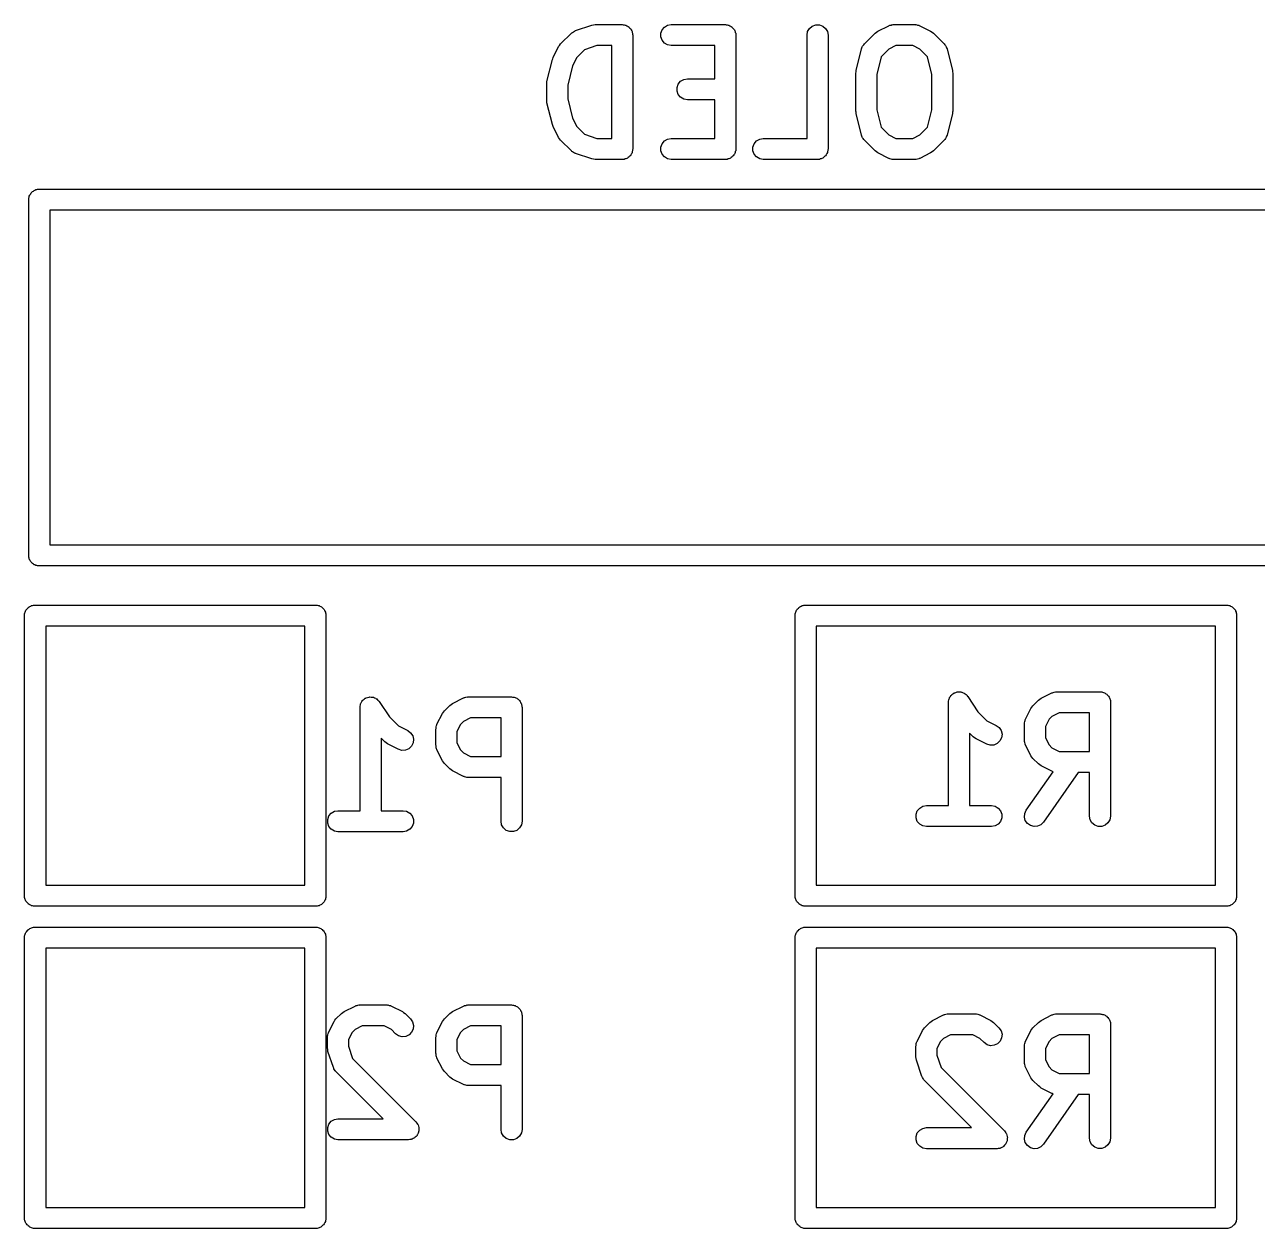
# Model space of a CAD drawing. Extents: x 61 to 195, y -137 to -62.
# Drawn here: x 179.93 to 188.72, y -111.38 to -102.78 of the extents above; entities that cross this region are included whole.
import ezdxf

# ---------------------------------------------------------------- set-up
doc = ezdxf.new("R2010")
doc.units = 0
doc.header["$MEASUREMENT"] = 0
doc.layers.add('BLACK', color=7, linetype='CONTINUOUS')

msp = doc.modelspace()

# ---------------------------------------------------------------- linework, layer by layer
at = {"layer": 'BLACK', "linetype": 'CONTINUOUS'}
for p, q in [((183.75, -102.918), (183.828, -102.841)), ((183.828, -102.841), (183.831, -102.838)), ((183.831, -102.838), (183.834, -102.835)), ((183.834, -102.835), (183.842, -102.831)), ((183.842, -102.831), (183.849, -102.826)), ((183.849, -102.826), (183.853, -102.825)), ((183.853, -102.825), (183.857, -102.822)), ((183.857, -102.822), (183.973, -102.784)), ((183.973, -102.784), (183.985, -102.782)), ((183.985, -102.782), (183.997, -102.78)), ((183.997, -102.78), (184.19, -102.78)), ((184.19, -102.78), (184.197, -102.781)), ((184.197, -102.781), (184.203, -102.781)), ((184.203, -102.781), (184.21, -102.783)), ((184.21, -102.783), (184.216, -102.784)), ((184.216, -102.784), (184.222, -102.788)), ((184.222, -102.788), (184.228, -102.79)), ((184.228, -102.79), (184.233, -102.794)), ((184.233, -102.794), (184.239, -102.797)), ((184.239, -102.797), (184.243, -102.802)), ((184.243, -102.802), (184.248, -102.807)), ((184.248, -102.807), (184.251, -102.812)), ((184.251, -102.812), (184.255, -102.817)), ((184.255, -102.817), (184.258, -102.824)), ((184.258, -102.824), (184.261, -102.829)), ((184.261, -102.829), (184.262, -102.836)), ((184.262, -102.836), (184.264, -102.842)), ((184.264, -102.842), (184.264, -102.848)), ((184.264, -102.848), (184.265, -102.855)), ((184.465, -102.842), (184.474, -102.817)), ((184.465, -102.868), (184.465, -102.842)), ((184.474, -102.817), (184.491, -102.797)), ((184.491, -102.797), (184.513, -102.784)), ((184.513, -102.784), (184.539, -102.78)), ((184.539, -102.78), (184.926, -102.78)), ((184.926, -102.78), (184.932, -102.781)), ((184.932, -102.781), (184.939, -102.781)), ((184.939, -102.781), (184.945, -102.783)), ((184.945, -102.783), (184.951, -102.784)), ((184.951, -102.784), (184.957, -102.788)), ((184.957, -102.788), (184.963, -102.79)), ((184.963, -102.79), (184.968, -102.794)), ((184.968, -102.794), (184.974, -102.797)), ((184.974, -102.797), (184.978, -102.802)), ((184.978, -102.802), (184.983, -102.807)), ((184.983, -102.807), (184.987, -102.812)), ((184.987, -102.812), (184.991, -102.817)), ((184.991, -102.817), (184.993, -102.824)), ((184.993, -102.824), (184.996, -102.829)), ((184.996, -102.829), (184.997, -102.836)), ((184.997, -102.836), (185, -102.842)), ((185, -102.842), (185, -102.848)), ((185, -102.848), (185.001, -102.855)), ((185.509, -102.855), (185.513, -102.829)), ((185.513, -102.829), (185.526, -102.807)), ((185.526, -102.807), (185.546, -102.79)), ((185.546, -102.79), (185.571, -102.781)), ((185.571, -102.781), (185.597, -102.781)), ((185.597, -102.781), (185.621, -102.79)), ((185.621, -102.79), (185.641, -102.807)), ((185.641, -102.807), (185.654, -102.829)), ((185.654, -102.829), (185.659, -102.855)), ((185.918, -102.918), (185.995, -102.841)), ((185.995, -102.841), (186.005, -102.834)), ((186.005, -102.834), (186.015, -102.827)), ((186.015, -102.827), (186.092, -102.788)), ((186.092, -102.788), (186.096, -102.787)), ((186.096, -102.787), (186.1, -102.784)), ((186.1, -102.784), (186.109, -102.783)), ((186.109, -102.783), (186.117, -102.78)), ((186.117, -102.78), (186.121, -102.781)), ((186.121, -102.781), (186.126, -102.78)), ((186.126, -102.78), (186.28, -102.78)), ((186.28, -102.78), (186.285, -102.781)), ((186.285, -102.781), (186.289, -102.78)), ((186.289, -102.78), (186.297, -102.783)), ((186.297, -102.783), (186.306, -102.784)), ((186.306, -102.784), (186.31, -102.787)), ((186.31, -102.787), (186.314, -102.788)), ((186.314, -102.788), (186.391, -102.827)), ((186.391, -102.827), (186.401, -102.834)), ((186.401, -102.834), (186.411, -102.841)), ((186.411, -102.841), (186.488, -102.918)), ((183.736, -102.937), (183.743, -102.928)), ((183.743, -102.928), (183.75, -102.918)), ((184.009, -102.93), (183.921, -102.959)), ((184.115, -102.93), (184.009, -102.93)), ((184.115, -103.593), (184.115, -102.93)), ((184.265, -102.855), (184.265, -103.668)), ((184.474, -102.892), (184.465, -102.868)), ((184.491, -102.912), (184.474, -102.892)), ((184.513, -102.925), (184.491, -102.912)), ((184.539, -102.93), (184.513, -102.925)), ((184.851, -102.93), (184.539, -102.93)), ((184.851, -103.167), (184.851, -102.93)), ((185.001, -102.855), (185.001, -103.668)), ((185.509, -103.593), (185.509, -102.855)), ((185.659, -102.855), (185.659, -103.668)), ((185.903, -102.939), (185.906, -102.934)), ((185.906, -102.934), (185.909, -102.929)), ((185.909, -102.929), (185.914, -102.924)), ((185.914, -102.924), (185.918, -102.918)), ((186.143, -102.93), (186.093, -102.955)), ((186.263, -102.93), (186.143, -102.93)), ((186.313, -102.955), (186.263, -102.93)), ((186.488, -102.918), (186.492, -102.924)), ((186.492, -102.924), (186.497, -102.929)), ((186.497, -102.929), (186.5, -102.934)), ((186.5, -102.934), (186.503, -102.939)), ((183.692, -103.03), (183.695, -103.023)), ((183.695, -103.023), (183.698, -103.015)), ((183.698, -103.015), (183.736, -102.937)), ((183.865, -103.015), (183.835, -103.075)), ((183.921, -102.959), (183.865, -103.015)), ((185.859, -103.108), (185.898, -102.953)), ((185.898, -102.953), (185.901, -102.946)), ((185.901, -102.946), (185.903, -102.939)), ((186.039, -103.009), (186.007, -103.135)), ((186.093, -102.955), (186.039, -103.009)), ((186.368, -103.009), (186.313, -102.955)), ((186.399, -103.135), (186.368, -103.009)), ((186.503, -102.939), (186.505, -102.946)), ((186.505, -102.946), (186.508, -102.953)), ((186.508, -102.953), (186.547, -103.108)), ((183.653, -103.185), (183.692, -103.03)), ((183.835, -103.075), (183.801, -103.212)), ((185.859, -103.117), (185.859, -103.108)), ((186.547, -103.108), (186.547, -103.117)), ((183.651, -103.203), (183.653, -103.194)), ((183.653, -103.194), (183.653, -103.185)), ((184.59, -103.204), (184.607, -103.184)), ((184.607, -103.184), (184.629, -103.171)), ((184.629, -103.171), (184.655, -103.167)), ((184.655, -103.167), (184.851, -103.167)), ((185.857, -103.126), (185.859, -103.117)), ((185.857, -103.397), (185.857, -103.126)), ((186.007, -103.135), (186.007, -103.388)), ((186.399, -103.388), (186.399, -103.135)), ((186.547, -103.117), (186.549, -103.126)), ((186.549, -103.126), (186.549, -103.397)), ((183.651, -103.319), (183.651, -103.203)), ((183.801, -103.212), (183.801, -103.31)), ((184.581, -103.229), (184.59, -103.204)), ((184.581, -103.255), (184.581, -103.229)), ((184.59, -103.279), (184.581, -103.255)), ((184.607, -103.299), (184.59, -103.279)), ((183.653, -103.328), (183.651, -103.319)), ((183.653, -103.338), (183.653, -103.328)), ((183.692, -103.492), (183.653, -103.338)), ((183.801, -103.31), (183.835, -103.448)), ((184.629, -103.312), (184.607, -103.299)), ((184.655, -103.317), (184.629, -103.312)), ((184.851, -103.317), (184.655, -103.317)), ((184.851, -103.593), (184.851, -103.317)), ((183.835, -103.448), (183.865, -103.507)), ((185.859, -103.406), (185.857, -103.397)), ((185.859, -103.415), (185.859, -103.406)), ((185.898, -103.57), (185.859, -103.415)), ((186.007, -103.388), (186.039, -103.513)), ((186.368, -103.513), (186.399, -103.388)), ((186.547, -103.415), (186.508, -103.57)), ((186.549, -103.397), (186.547, -103.406)), ((186.547, -103.406), (186.547, -103.415)), ((183.695, -103.5), (183.692, -103.492)), ((183.698, -103.508), (183.695, -103.5)), ((183.736, -103.585), (183.698, -103.508)), ((183.865, -103.507), (183.921, -103.563)), ((186.039, -103.513), (186.093, -103.567)), ((186.313, -103.567), (186.368, -103.513)), ((183.743, -103.595), (183.736, -103.585)), ((183.75, -103.605), (183.743, -103.595)), ((183.828, -103.682), (183.75, -103.605)), ((183.921, -103.563), (184.009, -103.593)), ((184.009, -103.593), (184.115, -103.593)), ((184.465, -103.655), (184.474, -103.63)), ((184.474, -103.63), (184.491, -103.61)), ((184.491, -103.61), (184.513, -103.597)), ((184.513, -103.597), (184.539, -103.593)), ((184.539, -103.593), (184.851, -103.593)), ((185.123, -103.655), (185.132, -103.63)), ((185.132, -103.63), (185.149, -103.61)), ((185.149, -103.61), (185.171, -103.597)), ((185.171, -103.597), (185.197, -103.593)), ((185.197, -103.593), (185.509, -103.593)), ((185.901, -103.576), (185.898, -103.57)), ((185.903, -103.583), (185.901, -103.576)), ((185.906, -103.588), (185.903, -103.583)), ((185.909, -103.594), (185.906, -103.588)), ((185.914, -103.599), (185.909, -103.594)), ((185.918, -103.605), (185.914, -103.599)), ((185.995, -103.682), (185.918, -103.605)), ((186.093, -103.567), (186.143, -103.593)), ((186.143, -103.593), (186.263, -103.593)), ((186.263, -103.593), (186.313, -103.567)), ((186.488, -103.605), (186.411, -103.682)), ((186.492, -103.599), (186.488, -103.605)), ((186.497, -103.594), (186.492, -103.599)), ((186.5, -103.588), (186.497, -103.594)), ((186.503, -103.583), (186.5, -103.588)), ((186.505, -103.576), (186.503, -103.583)), ((186.508, -103.57), (186.505, -103.576)), ((183.831, -103.685), (183.828, -103.682)), ((183.834, -103.688), (183.831, -103.685)), ((183.842, -103.692), (183.834, -103.688)), ((183.849, -103.697), (183.842, -103.692)), ((183.853, -103.698), (183.849, -103.697)), ((183.857, -103.7), (183.853, -103.698)), ((183.973, -103.739), (183.857, -103.7)), ((184.233, -103.728), (184.228, -103.733)), ((184.239, -103.725), (184.233, -103.728)), ((184.243, -103.72), (184.239, -103.725)), ((184.248, -103.716), (184.243, -103.72)), ((184.251, -103.71), (184.248, -103.716)), ((184.255, -103.705), (184.251, -103.71)), ((184.258, -103.699), (184.255, -103.705)), ((184.261, -103.693), (184.258, -103.699)), ((184.262, -103.687), (184.261, -103.693)), ((184.264, -103.681), (184.262, -103.687)), ((184.265, -103.668), (184.264, -103.674)), ((184.264, -103.674), (184.264, -103.681)), ((184.465, -103.681), (184.465, -103.655)), ((184.474, -103.705), (184.465, -103.681)), ((184.491, -103.725), (184.474, -103.705)), ((184.513, -103.738), (184.491, -103.725)), ((184.968, -103.728), (184.963, -103.733)), ((184.974, -103.725), (184.968, -103.728)), ((184.978, -103.72), (184.974, -103.725)), ((184.983, -103.716), (184.978, -103.72)), ((184.987, -103.71), (184.983, -103.716)), ((184.991, -103.705), (184.987, -103.71)), ((184.993, -103.699), (184.991, -103.705)), ((184.996, -103.693), (184.993, -103.699)), ((184.997, -103.687), (184.996, -103.693)), ((185, -103.681), (184.997, -103.687)), ((185.001, -103.668), (185, -103.674)), ((185, -103.674), (185, -103.681)), ((185.123, -103.681), (185.123, -103.655)), ((185.132, -103.705), (185.123, -103.681)), ((185.149, -103.725), (185.132, -103.705)), ((185.171, -103.738), (185.149, -103.725)), ((185.626, -103.728), (185.621, -103.733)), ((185.632, -103.725), (185.626, -103.728)), ((185.636, -103.72), (185.632, -103.725)), ((185.641, -103.716), (185.636, -103.72)), ((185.645, -103.71), (185.641, -103.716)), ((185.649, -103.705), (185.645, -103.71)), ((185.651, -103.699), (185.649, -103.705)), ((185.654, -103.693), (185.651, -103.699)), ((185.655, -103.687), (185.654, -103.693)), ((185.658, -103.681), (185.655, -103.687)), ((185.659, -103.668), (185.658, -103.674)), ((185.658, -103.674), (185.658, -103.681)), ((186.005, -103.689), (185.995, -103.682)), ((186.015, -103.696), (186.005, -103.689)), ((186.092, -103.735), (186.015, -103.696)), ((186.391, -103.696), (186.314, -103.735)), ((186.401, -103.689), (186.391, -103.696)), ((186.411, -103.682), (186.401, -103.689)), ((183.985, -103.741), (183.973, -103.739)), ((183.997, -103.743), (183.985, -103.741)), ((184.19, -103.743), (183.997, -103.743)), ((184.197, -103.742), (184.19, -103.743)), ((184.203, -103.742), (184.197, -103.742)), ((184.21, -103.739), (184.203, -103.742)), ((184.216, -103.738), (184.21, -103.739)), ((184.222, -103.735), (184.216, -103.738)), ((184.228, -103.733), (184.222, -103.735)), ((184.539, -103.743), (184.513, -103.738)), ((184.926, -103.743), (184.539, -103.743)), ((184.932, -103.742), (184.926, -103.743)), ((184.939, -103.742), (184.932, -103.742)), ((184.945, -103.739), (184.939, -103.742)), ((184.951, -103.738), (184.945, -103.739)), ((184.957, -103.735), (184.951, -103.738)), ((184.963, -103.733), (184.957, -103.735)), ((185.197, -103.743), (185.171, -103.738)), ((185.584, -103.743), (185.197, -103.743)), ((185.59, -103.742), (185.584, -103.743)), ((185.597, -103.742), (185.59, -103.742)), ((185.603, -103.739), (185.597, -103.742)), ((185.609, -103.738), (185.603, -103.739)), ((185.615, -103.735), (185.609, -103.738)), ((185.621, -103.733), (185.615, -103.735)), ((186.096, -103.736), (186.092, -103.735)), ((186.1, -103.738), (186.096, -103.736)), ((186.109, -103.74), (186.1, -103.738)), ((186.117, -103.742), (186.109, -103.74)), ((186.121, -103.742), (186.117, -103.742)), ((186.126, -103.743), (186.121, -103.742)), ((186.28, -103.743), (186.126, -103.743)), ((186.285, -103.742), (186.28, -103.743)), ((186.289, -103.742), (186.285, -103.742)), ((186.297, -103.74), (186.289, -103.742)), ((186.306, -103.738), (186.297, -103.74)), ((186.31, -103.736), (186.306, -103.738)), ((186.314, -103.735), (186.31, -103.736)), ((179.962, -103.998), (179.964, -103.992)), ((179.964, -103.992), (179.968, -103.987)), ((179.968, -103.987), (179.972, -103.981)), ((179.972, -103.981), (179.977, -103.977)), ((179.977, -103.977), (179.981, -103.972)), ((179.981, -103.972), (179.987, -103.968)), ((179.987, -103.968), (179.992, -103.964)), ((179.992, -103.964), (179.998, -103.962)), ((179.998, -103.962), (180.004, -103.958)), ((180.004, -103.958), (180.011, -103.957)), ((180.011, -103.957), (180.017, -103.955)), ((180.017, -103.955), (180.023, -103.955)), ((180.023, -103.955), (180.023, -103.955)), ((180.023, -103.955), (190.197, -103.955)), ((179.955, -104.017), (179.957, -104.011)), ((179.955, -104.023), (179.955, -104.017)), ((179.955, -106.577), (179.955, -104.023)), ((179.957, -104.011), (179.958, -104.004)), ((179.958, -104.004), (179.962, -103.998)), ((180.105, -104.105), (180.105, -106.495)), ((190.115, -104.105), (180.105, -104.105)), ((180.105, -106.495), (190.115, -106.495)), ((179.955, -106.583), (179.955, -106.577)), ((179.955, -106.577), (179.955, -106.577)), ((179.957, -106.589), (179.955, -106.583)), ((179.958, -106.596), (179.957, -106.589)), ((179.962, -106.602), (179.958, -106.596)), ((179.964, -106.608), (179.962, -106.602)), ((179.968, -106.613), (179.964, -106.608)), ((179.972, -106.619), (179.968, -106.613)), ((179.977, -106.623), (179.972, -106.619)), ((179.981, -106.628), (179.977, -106.623)), ((179.987, -106.632), (179.981, -106.628)), ((179.992, -106.636), (179.987, -106.632)), ((179.998, -106.638), (179.992, -106.636)), ((180.004, -106.642), (179.998, -106.638)), ((180.011, -106.643), (180.004, -106.642)), ((180.017, -106.645), (180.011, -106.643)), ((180.023, -106.645), (180.017, -106.645)), ((190.197, -106.645), (180.023, -106.645)), ((180.023, -106.645), (180.023, -106.645)), ((179.925, -106.987), (179.927, -106.981)), ((179.927, -106.981), (179.928, -106.974)), ((179.928, -106.974), (179.932, -106.968)), ((179.932, -106.968), (179.934, -106.962)), ((179.934, -106.962), (179.938, -106.957)), ((179.938, -106.957), (179.942, -106.951)), ((179.942, -106.951), (179.947, -106.947)), ((179.947, -106.947), (179.951, -106.942)), ((179.951, -106.942), (179.957, -106.938)), ((179.957, -106.938), (179.962, -106.934)), ((179.962, -106.934), (179.968, -106.932)), ((179.968, -106.932), (179.974, -106.928)), ((179.974, -106.928), (179.981, -106.927)), ((179.981, -106.927), (179.987, -106.925)), ((179.987, -106.925), (179.993, -106.925)), ((179.993, -106.925), (179.993, -106.925)), ((179.993, -106.925), (182.007, -106.925)), ((182.007, -106.925), (182.013, -106.925)), ((182.007, -106.925), (182.007, -106.925)), ((182.013, -106.925), (182.019, -106.927)), ((182.019, -106.927), (182.026, -106.928)), ((182.026, -106.928), (182.032, -106.932)), ((182.032, -106.932), (182.038, -106.934)), ((182.038, -106.934), (182.043, -106.938)), ((182.043, -106.938), (182.049, -106.942)), ((182.049, -106.942), (182.053, -106.947)), ((182.053, -106.947), (182.058, -106.951)), ((182.058, -106.951), (182.062, -106.957)), ((182.062, -106.957), (182.066, -106.962)), ((182.066, -106.962), (182.068, -106.968)), ((182.068, -106.968), (182.072, -106.974)), ((182.072, -106.974), (182.073, -106.981)), ((182.073, -106.981), (182.075, -106.987)), ((185.425, -106.987), (185.427, -106.981)), ((185.427, -106.981), (185.428, -106.974)), ((185.428, -106.974), (185.432, -106.968)), ((185.432, -106.968), (185.434, -106.962)), ((185.434, -106.962), (185.438, -106.957)), ((185.438, -106.957), (185.442, -106.951)), ((185.442, -106.951), (185.447, -106.947)), ((185.447, -106.947), (185.451, -106.942)), ((185.451, -106.942), (185.457, -106.938)), ((185.457, -106.938), (185.462, -106.934)), ((185.462, -106.934), (185.468, -106.932)), ((185.468, -106.932), (185.474, -106.928)), ((185.474, -106.928), (185.481, -106.927)), ((185.481, -106.927), (185.487, -106.925)), ((185.487, -106.925), (185.493, -106.925)), ((185.493, -106.925), (185.493, -106.925)), ((185.493, -106.925), (188.507, -106.925)), ((188.507, -106.925), (188.513, -106.925)), ((188.507, -106.925), (188.507, -106.925)), ((188.513, -106.925), (188.519, -106.927)), ((188.519, -106.927), (188.526, -106.928)), ((188.526, -106.928), (188.532, -106.932)), ((188.532, -106.932), (188.538, -106.934)), ((188.538, -106.934), (188.543, -106.938)), ((188.543, -106.938), (188.549, -106.942)), ((188.549, -106.942), (188.553, -106.947)), ((188.553, -106.947), (188.558, -106.951)), ((188.558, -106.951), (188.562, -106.957)), ((188.562, -106.957), (188.566, -106.962)), ((188.566, -106.962), (188.568, -106.968)), ((188.568, -106.968), (188.572, -106.974)), ((188.572, -106.974), (188.573, -106.981)), ((188.573, -106.981), (188.575, -106.987)), ((179.925, -106.993), (179.925, -106.987)), ((179.925, -109.007), (179.925, -106.993)), ((182.075, -106.987), (182.075, -106.993)), ((182.075, -106.993), (182.075, -106.993)), ((182.075, -106.993), (182.075, -109.007)), ((185.425, -106.993), (185.425, -106.987)), ((185.425, -109.007), (185.425, -106.993)), ((188.575, -106.987), (188.575, -106.993)), ((188.575, -106.993), (188.575, -106.993)), ((188.575, -106.993), (188.575, -109.007)), ((180.075, -107.075), (180.075, -108.925)), ((181.925, -107.075), (180.075, -107.075)), ((181.925, -108.925), (181.925, -107.075)), ((185.575, -107.075), (185.575, -108.925)), ((188.425, -107.075), (185.575, -107.075)), ((188.425, -108.925), (188.425, -107.075)), ((182.342, -107.601), (182.349, -107.596)), ((182.349, -107.596), (182.356, -107.59)), ((182.356, -107.59), (182.36, -107.589)), ((182.36, -107.589), (182.363, -107.586)), ((182.363, -107.586), (182.372, -107.584)), ((182.372, -107.584), (182.381, -107.581)), ((182.381, -107.581), (182.385, -107.581)), ((182.385, -107.581), (182.389, -107.58)), ((182.389, -107.58), (182.398, -107.581)), ((182.398, -107.581), (182.407, -107.581)), ((182.407, -107.581), (182.411, -107.582)), ((182.411, -107.582), (182.415, -107.583)), ((182.415, -107.583), (182.423, -107.587)), ((182.423, -107.587), (182.431, -107.59)), ((182.431, -107.59), (182.434, -107.593)), ((182.434, -107.593), (182.438, -107.594)), ((182.438, -107.594), (182.444, -107.601)), ((182.979, -107.627), (183.057, -107.588)), ((183.057, -107.588), (183.061, -107.587)), ((183.061, -107.587), (183.065, -107.584)), ((183.065, -107.584), (183.073, -107.583)), ((183.073, -107.583), (183.082, -107.58)), ((183.082, -107.58), (183.086, -107.581)), ((183.086, -107.581), (183.09, -107.58)), ((183.09, -107.58), (183.4, -107.58)), ((183.4, -107.58), (183.406, -107.581)), ((183.406, -107.581), (183.413, -107.581)), ((183.413, -107.581), (183.419, -107.583)), ((183.419, -107.583), (183.426, -107.584)), ((183.426, -107.584), (183.431, -107.588)), ((183.431, -107.588), (183.437, -107.59)), ((183.437, -107.59), (183.442, -107.594)), ((183.442, -107.594), (183.448, -107.597)), ((183.448, -107.597), (183.452, -107.602)), ((186.522, -107.602), (186.523, -107.593)), ((186.523, -107.593), (186.525, -107.589)), ((186.525, -107.589), (186.526, -107.585)), ((186.526, -107.585), (186.532, -107.578)), ((186.532, -107.578), (186.536, -107.57)), ((186.536, -107.57), (186.539, -107.568)), ((186.539, -107.568), (186.542, -107.564)), ((186.542, -107.564), (186.549, -107.559)), ((186.549, -107.559), (186.556, -107.553)), ((186.556, -107.553), (186.56, -107.552)), ((186.56, -107.552), (186.563, -107.55)), ((186.563, -107.55), (186.572, -107.548)), ((186.572, -107.548), (186.581, -107.545)), ((186.581, -107.545), (186.585, -107.545)), ((186.585, -107.545), (186.589, -107.544)), ((186.589, -107.544), (186.598, -107.545)), ((186.598, -107.545), (186.607, -107.545)), ((186.607, -107.545), (186.611, -107.546)), ((186.611, -107.546), (186.615, -107.546)), ((186.615, -107.546), (186.623, -107.55)), ((186.623, -107.55), (186.631, -107.553)), ((186.631, -107.553), (186.634, -107.556)), ((186.634, -107.556), (186.638, -107.558)), ((186.638, -107.558), (186.644, -107.564)), ((186.644, -107.564), (186.651, -107.57)), ((186.651, -107.57), (186.653, -107.574)), ((186.653, -107.574), (186.656, -107.577)), ((186.656, -107.577), (186.729, -107.687)), ((187.16, -107.604), (187.17, -107.597)), ((187.17, -107.597), (187.179, -107.59)), ((187.179, -107.59), (187.257, -107.551)), ((187.257, -107.551), (187.261, -107.55)), ((187.261, -107.55), (187.265, -107.548)), ((187.265, -107.548), (187.273, -107.546)), ((187.273, -107.546), (187.282, -107.544)), ((187.282, -107.544), (187.286, -107.544)), ((187.286, -107.544), (187.29, -107.543)), ((187.29, -107.543), (187.6, -107.543)), ((187.6, -107.543), (187.606, -107.545)), ((187.606, -107.545), (187.613, -107.545)), ((187.613, -107.545), (187.619, -107.547)), ((187.619, -107.547), (187.626, -107.548)), ((187.626, -107.548), (187.631, -107.551)), ((187.631, -107.551), (187.637, -107.553)), ((187.637, -107.553), (187.642, -107.558)), ((187.642, -107.558), (187.648, -107.561)), ((187.648, -107.561), (187.652, -107.566)), ((187.652, -107.566), (187.657, -107.57)), ((187.657, -107.57), (187.661, -107.576)), ((187.661, -107.576), (187.665, -107.581)), ((187.665, -107.581), (187.667, -107.587)), ((187.667, -107.587), (187.67, -107.593)), ((187.67, -107.593), (187.672, -107.599)), ((187.672, -107.599), (187.674, -107.605)), ((182.319, -107.647), (182.322, -107.638)), ((182.319, -107.651), (182.319, -107.647)), ((182.319, -107.655), (182.319, -107.651)), ((182.319, -108.393), (182.319, -107.655)), ((182.322, -107.638), (182.323, -107.629)), ((182.323, -107.629), (182.325, -107.626)), ((182.325, -107.626), (182.326, -107.622)), ((182.326, -107.622), (182.332, -107.614)), ((182.332, -107.614), (182.336, -107.607)), ((182.336, -107.607), (182.339, -107.604)), ((182.339, -107.604), (182.342, -107.601)), ((182.444, -107.601), (182.451, -107.607)), ((182.451, -107.607), (182.453, -107.61)), ((182.453, -107.61), (182.456, -107.613)), ((182.456, -107.613), (182.529, -107.723)), ((182.914, -107.689), (182.921, -107.679)), ((182.921, -107.679), (182.96, -107.641)), ((182.96, -107.641), (182.97, -107.634)), ((182.97, -107.634), (182.979, -107.627)), ((183.452, -107.602), (183.457, -107.607)), ((183.457, -107.607), (183.461, -107.612)), ((183.461, -107.612), (183.465, -107.617)), ((183.465, -107.617), (183.467, -107.624)), ((183.467, -107.624), (183.47, -107.629)), ((183.47, -107.629), (183.472, -107.636)), ((183.472, -107.636), (183.474, -107.642)), ((183.474, -107.642), (183.474, -107.648)), ((183.474, -107.648), (183.475, -107.655)), ((183.475, -107.655), (183.475, -108.468)), ((186.519, -107.61), (186.522, -107.602)), ((186.519, -107.614), (186.519, -107.61)), ((186.519, -107.618), (186.519, -107.614)), ((186.519, -108.356), (186.519, -107.618)), ((186.729, -107.687), (186.793, -107.75)), ((187.068, -107.74), (187.107, -107.662)), ((187.107, -107.662), (187.114, -107.653)), ((187.114, -107.653), (187.121, -107.643)), ((187.121, -107.643), (187.16, -107.604)), ((187.674, -107.605), (187.674, -107.612)), ((187.674, -107.612), (187.675, -107.618)), ((187.675, -107.618), (187.675, -108.431)), ((182.529, -107.723), (182.593, -107.787)), ((182.868, -107.776), (182.907, -107.699)), ((182.907, -107.699), (182.914, -107.689)), ((183.057, -107.755), (183.036, -107.777)), ((183.108, -107.73), (183.057, -107.755)), ((183.325, -107.73), (183.108, -107.73)), ((183.325, -108.006), (183.325, -107.73)), ((186.793, -107.75), (186.859, -107.784)), ((187.06, -107.773), (187.061, -107.769)), ((187.06, -107.889), (187.06, -107.773)), ((187.061, -107.765), (187.063, -107.756)), ((187.061, -107.769), (187.061, -107.765)), ((187.063, -107.756), (187.065, -107.748)), ((187.065, -107.748), (187.067, -107.744)), ((187.067, -107.744), (187.068, -107.74)), ((187.236, -107.74), (187.21, -107.791)), ((187.257, -107.719), (187.236, -107.74)), ((187.308, -107.693), (187.257, -107.719)), ((187.525, -107.693), (187.308, -107.693)), ((187.525, -107.969), (187.525, -107.693)), ((182.593, -107.787), (182.659, -107.82)), ((182.659, -107.82), (182.68, -107.836)), ((182.68, -107.836), (182.695, -107.857)), ((182.695, -107.857), (182.701, -107.883)), ((182.86, -107.81), (182.861, -107.805)), ((182.86, -107.926), (182.86, -107.81)), ((182.861, -107.801), (182.863, -107.793)), ((182.861, -107.805), (182.861, -107.801)), ((182.863, -107.793), (182.865, -107.784)), ((182.865, -107.784), (182.867, -107.78)), ((182.867, -107.78), (182.868, -107.776)), ((183.036, -107.777), (183.01, -107.827)), ((183.01, -107.827), (183.01, -107.908)), ((186.695, -107.865), (186.669, -107.838)), ((186.669, -107.838), (186.669, -108.356)), ((186.859, -107.784), (186.88, -107.799)), ((186.88, -107.799), (186.895, -107.821)), ((186.895, -107.821), (186.901, -107.846)), ((186.901, -107.846), (186.898, -107.872)), ((187.21, -107.791), (187.21, -107.872)), ((182.495, -107.901), (182.469, -107.875)), ((182.469, -107.875), (182.469, -108.393)), ((182.505, -107.908), (182.495, -107.901)), ((182.515, -107.916), (182.505, -107.908)), ((182.592, -107.954), (182.515, -107.916)), ((182.667, -107.95), (182.643, -107.96)), ((182.686, -107.932), (182.667, -107.95)), ((182.698, -107.909), (182.686, -107.932)), ((182.701, -107.883), (182.698, -107.909)), ((182.861, -107.93), (182.86, -107.926)), ((182.861, -107.934), (182.861, -107.93)), ((182.863, -107.943), (182.861, -107.934)), ((182.865, -107.951), (182.863, -107.943)), ((182.867, -107.955), (182.865, -107.951)), ((183.01, -107.908), (183.036, -107.959)), ((186.705, -107.872), (186.695, -107.865)), ((186.715, -107.879), (186.705, -107.872)), ((186.792, -107.918), (186.715, -107.879)), ((186.817, -107.925), (186.792, -107.918)), ((186.843, -107.924), (186.817, -107.925)), ((186.867, -107.913), (186.843, -107.924)), ((186.886, -107.895), (186.867, -107.913)), ((186.898, -107.872), (186.886, -107.895)), ((187.061, -107.894), (187.06, -107.889)), ((187.061, -107.898), (187.061, -107.894)), ((187.063, -107.906), (187.061, -107.898)), ((187.065, -107.915), (187.063, -107.906)), ((187.067, -107.919), (187.065, -107.915)), ((187.068, -107.923), (187.067, -107.919)), ((187.107, -108), (187.068, -107.923)), ((187.21, -107.872), (187.236, -107.922)), ((187.236, -107.922), (187.257, -107.944)), ((187.257, -107.944), (187.308, -107.969)), ((182.617, -107.962), (182.592, -107.954)), ((182.643, -107.96), (182.617, -107.962)), ((182.868, -107.959), (182.867, -107.955)), ((182.907, -108.037), (182.868, -107.959)), ((182.914, -108.046), (182.907, -108.037)), ((183.036, -107.959), (183.057, -107.98)), ((183.057, -107.98), (183.108, -108.006)), ((183.108, -108.006), (183.325, -108.006)), ((187.114, -108.01), (187.107, -108)), ((187.121, -108.02), (187.114, -108.01)), ((187.16, -108.058), (187.121, -108.02)), ((187.308, -107.969), (187.525, -107.969)), ((182.921, -108.056), (182.914, -108.046)), ((182.96, -108.095), (182.921, -108.056)), ((182.97, -108.102), (182.96, -108.095)), ((182.979, -108.109), (182.97, -108.102)), ((183.057, -108.148), (182.979, -108.109)), ((187.074, -108.388), (187.265, -108.115)), ((187.17, -108.065), (187.16, -108.058)), ((187.179, -108.073), (187.17, -108.065)), ((187.257, -108.111), (187.179, -108.073)), ((187.445, -108.119), (187.197, -108.474)), ((187.261, -108.112), (187.257, -108.111)), ((187.265, -108.115), (187.261, -108.112)), ((187.265, -108.115), (187.265, -108.115)), ((187.525, -108.119), (187.445, -108.119)), ((187.525, -108.431), (187.525, -108.119)), ((183.061, -108.149), (183.057, -108.148)), ((183.065, -108.151), (183.061, -108.149)), ((183.073, -108.153), (183.065, -108.151)), ((183.082, -108.155), (183.073, -108.153)), ((183.086, -108.155), (183.082, -108.155)), ((183.09, -108.156), (183.086, -108.155)), ((183.325, -108.156), (183.09, -108.156)), ((183.325, -108.468), (183.325, -108.156)), ((186.296, -108.394), (186.313, -108.374)), ((186.313, -108.374), (186.336, -108.361)), ((186.336, -108.361), (186.361, -108.356)), ((186.361, -108.356), (186.519, -108.356)), ((186.669, -108.356), (186.826, -108.356)), ((186.826, -108.356), (186.851, -108.361)), ((186.851, -108.361), (186.874, -108.374)), ((186.874, -108.374), (186.891, -108.394)), ((187.063, -108.412), (187.074, -108.388)), ((182.088, -108.455), (182.096, -108.43)), ((182.088, -108.481), (182.088, -108.455)), ((182.096, -108.43), (182.113, -108.41)), ((182.113, -108.41), (182.136, -108.397)), ((182.136, -108.397), (182.161, -108.393)), ((182.161, -108.393), (182.319, -108.393)), ((182.469, -108.393), (182.626, -108.393)), ((182.626, -108.393), (182.651, -108.397)), ((182.651, -108.397), (182.674, -108.41)), ((182.674, -108.41), (182.691, -108.43)), ((182.691, -108.43), (182.7, -108.455)), ((182.7, -108.455), (182.7, -108.481)), ((183.329, -108.493), (183.325, -108.468)), ((183.475, -108.468), (183.47, -108.493)), ((186.288, -108.418), (186.296, -108.394)), ((186.288, -108.444), (186.288, -108.418)), ((186.296, -108.469), (186.288, -108.444)), ((186.313, -108.489), (186.296, -108.469)), ((186.891, -108.469), (186.874, -108.489)), ((186.891, -108.394), (186.9, -108.418)), ((186.9, -108.444), (186.891, -108.469)), ((186.9, -108.418), (186.9, -108.444)), ((187.061, -108.438), (187.063, -108.412)), ((187.067, -108.463), (187.061, -108.438)), ((187.082, -108.484), (187.067, -108.463)), ((187.197, -108.474), (187.178, -108.493)), ((187.529, -108.457), (187.525, -108.431)), ((187.542, -108.479), (187.529, -108.457)), ((187.562, -108.496), (187.542, -108.479)), ((187.657, -108.479), (187.637, -108.496)), ((187.67, -108.457), (187.657, -108.479)), ((187.675, -108.431), (187.67, -108.457)), ((182.096, -108.505), (182.088, -108.481)), ((182.113, -108.525), (182.096, -108.505)), ((182.136, -108.538), (182.113, -108.525)), ((182.161, -108.543), (182.136, -108.538)), ((182.626, -108.543), (182.161, -108.543)), ((182.651, -108.538), (182.626, -108.543)), ((182.674, -108.525), (182.651, -108.538)), ((182.691, -108.505), (182.674, -108.525)), ((182.7, -108.481), (182.691, -108.505)), ((183.342, -108.516), (183.329, -108.493)), ((183.362, -108.533), (183.342, -108.516)), ((183.387, -108.542), (183.362, -108.533)), ((183.413, -108.542), (183.387, -108.542)), ((183.437, -108.533), (183.413, -108.542)), ((183.457, -108.516), (183.437, -108.533)), ((183.47, -108.493), (183.457, -108.516)), ((186.336, -108.502), (186.313, -108.489)), ((186.361, -108.506), (186.336, -108.502)), ((186.826, -108.506), (186.361, -108.506)), ((186.851, -108.502), (186.826, -108.506)), ((186.874, -108.489), (186.851, -108.502)), ((187.104, -108.499), (187.082, -108.484)), ((187.129, -108.506), (187.104, -108.499)), ((187.155, -108.504), (187.129, -108.506)), ((187.178, -108.493), (187.155, -108.504)), ((187.587, -108.505), (187.562, -108.496)), ((187.613, -108.505), (187.587, -108.505)), ((187.637, -108.496), (187.613, -108.505)), ((179.925, -109.013), (179.925, -109.007)), ((179.925, -109.007), (179.925, -109.007)), ((180.075, -108.925), (181.925, -108.925)), ((182.075, -109.007), (182.075, -109.007)), ((182.075, -109.007), (182.075, -109.013)), ((185.425, -109.013), (185.425, -109.007)), ((185.425, -109.007), (185.425, -109.007)), ((185.575, -108.925), (188.425, -108.925)), ((188.575, -109.007), (188.575, -109.007)), ((188.575, -109.007), (188.575, -109.013)), ((179.927, -109.019), (179.925, -109.013)), ((179.928, -109.026), (179.927, -109.019)), ((179.932, -109.032), (179.928, -109.026)), ((179.934, -109.038), (179.932, -109.032)), ((179.938, -109.043), (179.934, -109.038)), ((179.942, -109.049), (179.938, -109.043)), ((179.947, -109.053), (179.942, -109.049)), ((179.951, -109.058), (179.947, -109.053)), ((179.957, -109.062), (179.951, -109.058)), ((179.962, -109.066), (179.957, -109.062)), ((179.968, -109.068), (179.962, -109.066)), ((179.974, -109.072), (179.968, -109.068)), ((179.981, -109.073), (179.974, -109.072)), ((179.987, -109.075), (179.981, -109.073)), ((179.993, -109.075), (179.987, -109.075)), ((182.007, -109.075), (179.993, -109.075)), ((179.993, -109.075), (179.993, -109.075)), ((182.013, -109.075), (182.007, -109.075)), ((182.007, -109.075), (182.007, -109.075)), ((182.019, -109.073), (182.013, -109.075)), ((182.026, -109.072), (182.019, -109.073)), ((182.032, -109.068), (182.026, -109.072)), ((182.038, -109.066), (182.032, -109.068)), ((182.043, -109.062), (182.038, -109.066)), ((182.049, -109.058), (182.043, -109.062)), ((182.053, -109.053), (182.049, -109.058)), ((182.058, -109.049), (182.053, -109.053)), ((182.062, -109.043), (182.058, -109.049)), ((182.066, -109.038), (182.062, -109.043)), ((182.068, -109.032), (182.066, -109.038)), ((182.072, -109.026), (182.068, -109.032)), ((182.073, -109.019), (182.072, -109.026)), ((182.075, -109.013), (182.073, -109.019)), ((185.427, -109.019), (185.425, -109.013)), ((185.428, -109.026), (185.427, -109.019)), ((185.432, -109.032), (185.428, -109.026)), ((185.434, -109.038), (185.432, -109.032)), ((185.438, -109.043), (185.434, -109.038)), ((185.442, -109.049), (185.438, -109.043)), ((185.447, -109.053), (185.442, -109.049)), ((185.451, -109.058), (185.447, -109.053)), ((185.457, -109.062), (185.451, -109.058)), ((185.462, -109.066), (185.457, -109.062)), ((185.468, -109.068), (185.462, -109.066)), ((185.474, -109.072), (185.468, -109.068)), ((185.481, -109.073), (185.474, -109.072)), ((185.487, -109.075), (185.481, -109.073)), ((185.493, -109.075), (185.487, -109.075)), ((188.507, -109.075), (185.493, -109.075)), ((185.493, -109.075), (185.493, -109.075)), ((188.513, -109.075), (188.507, -109.075)), ((188.507, -109.075), (188.507, -109.075)), ((188.519, -109.073), (188.513, -109.075)), ((188.526, -109.072), (188.519, -109.073)), ((188.532, -109.068), (188.526, -109.072)), ((188.538, -109.066), (188.532, -109.068)), ((188.543, -109.062), (188.538, -109.066)), ((188.549, -109.058), (188.543, -109.062)), ((188.553, -109.053), (188.549, -109.058)), ((188.558, -109.049), (188.553, -109.053)), ((188.562, -109.043), (188.558, -109.049)), ((188.566, -109.038), (188.562, -109.043)), ((188.568, -109.032), (188.566, -109.038)), ((188.572, -109.026), (188.568, -109.032)), ((188.573, -109.019), (188.572, -109.026)), ((188.575, -109.013), (188.573, -109.019)), ((179.928, -109.274), (179.932, -109.268)), ((179.932, -109.268), (179.934, -109.262)), ((179.934, -109.262), (179.938, -109.257)), ((179.938, -109.257), (179.942, -109.251)), ((179.942, -109.251), (179.947, -109.247)), ((179.947, -109.247), (179.951, -109.242)), ((179.951, -109.242), (179.957, -109.238)), ((179.957, -109.238), (179.962, -109.234)), ((179.962, -109.234), (179.968, -109.232)), ((179.968, -109.232), (179.974, -109.228)), ((179.974, -109.228), (179.981, -109.227)), ((179.981, -109.227), (179.987, -109.225)), ((179.987, -109.225), (179.993, -109.225)), ((179.993, -109.225), (179.993, -109.225)), ((179.993, -109.225), (182.007, -109.225)), ((182.007, -109.225), (182.013, -109.225)), ((182.007, -109.225), (182.007, -109.225)), ((182.013, -109.225), (182.019, -109.227)), ((182.019, -109.227), (182.026, -109.228)), ((182.026, -109.228), (182.032, -109.232)), ((182.032, -109.232), (182.038, -109.234)), ((182.038, -109.234), (182.043, -109.238)), ((182.043, -109.238), (182.049, -109.242)), ((182.049, -109.242), (182.053, -109.247)), ((182.053, -109.247), (182.058, -109.251)), ((182.058, -109.251), (182.062, -109.257)), ((182.062, -109.257), (182.066, -109.262)), ((182.066, -109.262), (182.068, -109.268)), ((182.068, -109.268), (182.072, -109.274)), ((185.428, -109.274), (185.432, -109.268)), ((185.432, -109.268), (185.434, -109.262)), ((185.434, -109.262), (185.438, -109.257)), ((185.438, -109.257), (185.442, -109.251)), ((185.442, -109.251), (185.447, -109.247)), ((185.447, -109.247), (185.451, -109.242)), ((185.451, -109.242), (185.457, -109.238)), ((185.457, -109.238), (185.462, -109.234)), ((185.462, -109.234), (185.468, -109.232)), ((185.468, -109.232), (185.474, -109.228)), ((185.474, -109.228), (185.481, -109.227)), ((185.481, -109.227), (185.487, -109.225)), ((185.487, -109.225), (185.493, -109.225)), ((185.493, -109.225), (185.493, -109.225)), ((185.493, -109.225), (188.507, -109.225)), ((188.507, -109.225), (188.513, -109.225)), ((188.507, -109.225), (188.507, -109.225)), ((188.513, -109.225), (188.519, -109.227)), ((188.519, -109.227), (188.526, -109.228)), ((188.526, -109.228), (188.532, -109.232)), ((188.532, -109.232), (188.538, -109.234)), ((188.538, -109.234), (188.543, -109.238)), ((188.543, -109.238), (188.549, -109.242)), ((188.549, -109.242), (188.553, -109.247)), ((188.553, -109.247), (188.558, -109.251)), ((188.558, -109.251), (188.562, -109.257)), ((188.562, -109.257), (188.566, -109.262)), ((188.566, -109.262), (188.568, -109.268)), ((188.568, -109.268), (188.572, -109.274)), ((179.925, -109.287), (179.927, -109.281)), ((179.925, -109.293), (179.925, -109.287)), ((179.925, -111.307), (179.925, -109.293)), ((179.927, -109.281), (179.928, -109.274)), ((182.072, -109.274), (182.073, -109.281)), ((182.073, -109.281), (182.075, -109.287)), ((182.075, -109.287), (182.075, -109.293)), ((182.075, -109.293), (182.075, -109.293)), ((182.075, -109.293), (182.075, -111.307)), ((185.425, -109.287), (185.427, -109.281)), ((185.425, -109.293), (185.425, -109.287)), ((185.425, -111.307), (185.425, -109.293)), ((185.427, -109.281), (185.428, -109.274)), ((188.572, -109.274), (188.573, -109.281)), ((188.573, -109.281), (188.575, -109.287)), ((188.575, -109.287), (188.575, -109.293)), ((188.575, -109.293), (188.575, -109.293)), ((188.575, -109.293), (188.575, -111.307)), ((180.075, -109.375), (180.075, -111.225)), ((181.925, -109.375), (180.075, -109.375)), ((181.925, -111.225), (181.925, -109.375)), ((185.575, -109.375), (185.575, -111.225)), ((188.425, -109.375), (185.575, -109.375)), ((188.425, -111.225), (188.425, -109.375)), ((182.205, -109.827), (182.283, -109.788)), ((182.283, -109.788), (182.287, -109.787)), ((182.287, -109.787), (182.291, -109.784)), ((182.291, -109.784), (182.299, -109.783)), ((182.299, -109.783), (182.308, -109.78)), ((182.308, -109.78), (182.312, -109.781)), ((182.312, -109.781), (182.316, -109.78)), ((182.316, -109.78), (182.51, -109.78)), ((182.51, -109.78), (182.514, -109.781)), ((182.514, -109.781), (182.518, -109.78)), ((182.518, -109.78), (182.527, -109.783)), ((182.527, -109.783), (182.535, -109.784)), ((182.535, -109.784), (182.539, -109.787)), ((182.539, -109.787), (182.543, -109.788)), ((182.543, -109.788), (182.621, -109.827)), ((182.979, -109.827), (183.057, -109.788)), ((183.057, -109.788), (183.061, -109.787)), ((183.061, -109.787), (183.065, -109.784)), ((183.065, -109.784), (183.073, -109.783)), ((183.073, -109.783), (183.082, -109.78)), ((183.082, -109.78), (183.086, -109.781)), ((183.086, -109.781), (183.09, -109.78)), ((183.09, -109.78), (183.4, -109.78)), ((183.4, -109.78), (183.406, -109.781)), ((183.406, -109.781), (183.413, -109.781)), ((183.413, -109.781), (183.419, -109.783)), ((183.419, -109.783), (183.426, -109.784)), ((183.426, -109.784), (183.431, -109.788)), ((183.431, -109.788), (183.437, -109.79)), ((183.437, -109.79), (183.442, -109.794)), ((183.442, -109.794), (183.448, -109.797)), ((183.448, -109.797), (183.452, -109.802)), ((182.14, -109.889), (182.147, -109.879)), ((182.147, -109.879), (182.186, -109.841)), ((182.186, -109.841), (182.196, -109.834)), ((182.196, -109.834), (182.205, -109.827)), ((182.621, -109.827), (182.63, -109.834)), ((182.63, -109.834), (182.64, -109.841)), ((182.64, -109.841), (182.679, -109.879)), ((182.679, -109.879), (182.694, -109.901)), ((182.914, -109.889), (182.921, -109.879)), ((182.921, -109.879), (182.96, -109.841)), ((182.96, -109.841), (182.97, -109.834)), ((182.97, -109.834), (182.979, -109.827)), ((183.452, -109.802), (183.457, -109.807)), ((183.457, -109.807), (183.461, -109.812)), ((183.461, -109.812), (183.465, -109.817)), ((183.465, -109.817), (183.467, -109.824)), ((183.467, -109.824), (183.47, -109.829)), ((183.47, -109.829), (183.472, -109.836)), ((183.472, -109.836), (183.474, -109.842)), ((183.474, -109.842), (183.474, -109.848)), ((183.474, -109.848), (183.475, -109.855)), ((183.475, -109.855), (183.475, -110.668)), ((186.405, -109.89), (186.483, -109.851)), ((186.483, -109.851), (186.487, -109.85)), ((186.487, -109.85), (186.491, -109.848)), ((186.491, -109.848), (186.499, -109.846)), ((186.499, -109.846), (186.508, -109.844)), ((186.508, -109.844), (186.512, -109.844)), ((186.512, -109.844), (186.516, -109.843)), ((186.516, -109.843), (186.71, -109.843)), ((186.71, -109.843), (186.714, -109.844)), ((186.714, -109.844), (186.718, -109.844)), ((186.718, -109.844), (186.727, -109.846)), ((186.727, -109.846), (186.735, -109.848)), ((186.735, -109.848), (186.739, -109.85)), ((186.739, -109.85), (186.743, -109.851)), ((186.743, -109.851), (186.821, -109.89)), ((187.179, -109.89), (187.257, -109.851)), ((187.257, -109.851), (187.261, -109.85)), ((187.261, -109.85), (187.265, -109.848)), ((187.265, -109.848), (187.273, -109.846)), ((187.273, -109.846), (187.282, -109.844)), ((187.282, -109.844), (187.286, -109.844)), ((187.286, -109.844), (187.29, -109.843)), ((187.29, -109.843), (187.6, -109.843)), ((187.6, -109.843), (187.606, -109.845)), ((187.606, -109.845), (187.613, -109.845)), ((187.613, -109.845), (187.619, -109.847)), ((187.619, -109.847), (187.626, -109.848)), ((187.626, -109.848), (187.631, -109.851)), ((187.631, -109.851), (187.637, -109.853)), ((187.637, -109.853), (187.642, -109.858)), ((187.642, -109.858), (187.648, -109.861)), ((187.648, -109.861), (187.652, -109.866)), ((187.652, -109.866), (187.657, -109.87)), ((187.657, -109.87), (187.661, -109.876)), ((187.661, -109.876), (187.665, -109.881)), ((187.665, -109.881), (187.667, -109.887)), ((187.667, -109.887), (187.67, -109.893)), ((182.094, -109.976), (182.133, -109.899)), ((182.133, -109.899), (182.14, -109.889)), ((182.283, -109.955), (182.262, -109.977)), ((182.334, -109.93), (182.283, -109.955)), ((182.492, -109.93), (182.334, -109.93)), ((182.543, -109.955), (182.492, -109.93)), ((182.573, -109.985), (182.543, -109.955)), ((182.698, -109.952), (182.687, -109.975)), ((182.694, -109.901), (182.701, -109.926)), ((182.701, -109.926), (182.698, -109.952)), ((182.868, -109.976), (182.907, -109.899)), ((182.907, -109.899), (182.914, -109.889)), ((183.057, -109.955), (183.036, -109.977)), ((183.108, -109.93), (183.057, -109.955)), ((183.325, -109.93), (183.108, -109.93)), ((183.325, -110.206), (183.325, -109.93)), ((186.294, -110.04), (186.333, -109.962)), ((186.333, -109.962), (186.34, -109.953)), ((186.34, -109.953), (186.347, -109.943)), ((186.347, -109.943), (186.386, -109.904)), ((186.386, -109.904), (186.396, -109.897)), ((186.396, -109.897), (186.405, -109.89)), ((186.821, -109.89), (186.83, -109.897)), ((186.83, -109.897), (186.84, -109.904)), ((186.84, -109.904), (186.879, -109.943)), ((186.879, -109.943), (186.894, -109.964)), ((186.894, -109.964), (186.901, -109.989)), ((187.068, -110.04), (187.107, -109.962)), ((187.107, -109.962), (187.114, -109.953)), ((187.114, -109.953), (187.121, -109.943)), ((187.121, -109.943), (187.16, -109.904)), ((187.16, -109.904), (187.17, -109.897)), ((187.17, -109.897), (187.179, -109.89)), ((187.67, -109.893), (187.672, -109.899)), ((187.672, -109.899), (187.674, -109.905)), ((187.674, -109.905), (187.674, -109.912)), ((187.674, -109.912), (187.675, -109.918)), ((187.675, -109.918), (187.675, -110.731)), ((182.086, -110.01), (182.087, -110.005)), ((182.086, -110.087), (182.086, -110.01)), ((182.087, -110.001), (182.089, -109.993)), ((182.087, -110.005), (182.087, -110.001)), ((182.089, -109.993), (182.091, -109.984)), ((182.091, -109.984), (182.093, -109.98)), ((182.093, -109.98), (182.094, -109.976)), ((182.262, -109.977), (182.236, -110.027)), ((182.236, -110.027), (182.236, -110.075)), ((182.594, -110), (182.573, -109.985)), ((182.619, -110.007), (182.594, -110)), ((182.645, -110.005), (182.619, -110.007)), ((182.669, -109.994), (182.645, -110.005)), ((182.687, -109.975), (182.669, -109.994)), ((182.86, -110.01), (182.861, -110.005)), ((182.86, -110.126), (182.86, -110.01)), ((182.861, -110.001), (182.863, -109.993)), ((182.861, -110.005), (182.861, -110.001)), ((182.863, -109.993), (182.865, -109.984)), ((182.865, -109.984), (182.867, -109.98)), ((182.867, -109.98), (182.868, -109.976)), ((183.036, -109.977), (183.01, -110.027)), ((183.01, -110.027), (183.01, -110.108)), ((186.287, -110.065), (186.289, -110.056)), ((186.289, -110.056), (186.291, -110.048)), ((186.291, -110.048), (186.293, -110.044)), ((186.293, -110.044), (186.294, -110.04)), ((186.462, -110.04), (186.436, -110.091)), ((186.483, -110.019), (186.462, -110.04)), ((186.534, -109.993), (186.483, -110.019)), ((186.692, -109.993), (186.534, -109.993)), ((186.743, -110.019), (186.692, -109.993)), ((186.773, -110.049), (186.743, -110.019)), ((186.794, -110.064), (186.773, -110.049)), ((186.869, -110.057), (186.845, -110.068)), ((186.887, -110.039), (186.869, -110.057)), ((186.898, -110.015), (186.887, -110.039)), ((186.901, -109.989), (186.898, -110.015)), ((187.061, -110.065), (187.063, -110.056)), ((187.063, -110.056), (187.065, -110.048)), ((187.065, -110.048), (187.067, -110.044)), ((187.067, -110.044), (187.068, -110.04)), ((187.236, -110.04), (187.21, -110.091)), ((187.257, -110.019), (187.236, -110.04)), ((187.308, -109.993), (187.257, -110.019)), ((187.525, -109.993), (187.308, -109.993)), ((187.525, -110.269), (187.525, -109.993)), ((182.088, -110.099), (182.086, -110.087)), ((182.09, -110.111), (182.088, -110.099)), ((182.129, -110.227), (182.09, -110.111)), ((182.236, -110.075), (182.266, -110.163)), ((182.861, -110.13), (182.86, -110.126)), ((182.861, -110.134), (182.861, -110.13)), ((182.863, -110.143), (182.861, -110.134)), ((182.865, -110.151), (182.863, -110.143)), ((183.01, -110.108), (183.036, -110.159)), ((186.286, -110.073), (186.287, -110.069)), ((186.286, -110.151), (186.286, -110.073)), ((186.287, -110.069), (186.287, -110.065)), ((186.436, -110.091), (186.436, -110.138)), ((186.436, -110.138), (186.466, -110.226)), ((186.819, -110.071), (186.794, -110.064)), ((186.845, -110.068), (186.819, -110.071)), ((187.06, -110.073), (187.061, -110.069)), ((187.06, -110.189), (187.06, -110.073)), ((187.061, -110.069), (187.061, -110.065)), ((187.21, -110.091), (187.21, -110.172)), ((182.131, -110.231), (182.129, -110.227)), ((182.132, -110.235), (182.131, -110.231)), ((182.137, -110.242), (182.132, -110.235)), ((182.266, -110.163), (182.718, -110.615)), ((182.867, -110.155), (182.865, -110.151)), ((182.868, -110.159), (182.867, -110.155)), ((182.907, -110.237), (182.868, -110.159)), ((182.914, -110.246), (182.907, -110.237)), ((183.036, -110.159), (183.057, -110.18)), ((183.057, -110.18), (183.108, -110.206)), ((183.108, -110.206), (183.325, -110.206)), ((186.288, -110.162), (186.286, -110.151)), ((186.29, -110.174), (186.288, -110.162)), ((186.329, -110.29), (186.29, -110.174)), ((186.466, -110.226), (186.918, -110.678)), ((187.061, -110.194), (187.06, -110.189)), ((187.061, -110.198), (187.061, -110.194)), ((187.063, -110.206), (187.061, -110.198)), ((187.065, -110.215), (187.063, -110.206)), ((187.067, -110.219), (187.065, -110.215)), ((187.068, -110.223), (187.067, -110.219)), ((187.107, -110.3), (187.068, -110.223)), ((187.21, -110.172), (187.236, -110.222)), ((187.236, -110.222), (187.257, -110.244)), ((182.141, -110.25), (182.137, -110.242)), ((182.145, -110.253), (182.141, -110.25)), ((182.147, -110.256), (182.145, -110.253)), ((182.483, -110.593), (182.147, -110.256)), ((182.921, -110.256), (182.914, -110.246)), ((182.96, -110.295), (182.921, -110.256)), ((182.97, -110.302), (182.96, -110.295)), ((182.979, -110.309), (182.97, -110.302)), ((183.057, -110.348), (182.979, -110.309)), ((186.331, -110.294), (186.329, -110.29)), ((186.332, -110.298), (186.331, -110.294)), ((186.337, -110.306), (186.332, -110.298)), ((186.341, -110.313), (186.337, -110.306)), ((186.345, -110.316), (186.341, -110.313)), ((186.347, -110.32), (186.345, -110.316)), ((186.683, -110.656), (186.347, -110.32)), ((187.114, -110.31), (187.107, -110.3)), ((187.121, -110.32), (187.114, -110.31)), ((187.16, -110.358), (187.121, -110.32)), ((187.257, -110.244), (187.308, -110.269)), ((187.308, -110.269), (187.525, -110.269)), ((183.061, -110.349), (183.057, -110.348)), ((183.065, -110.351), (183.061, -110.349)), ((183.073, -110.353), (183.065, -110.351)), ((183.082, -110.355), (183.073, -110.353)), ((183.086, -110.355), (183.082, -110.355)), ((183.09, -110.356), (183.086, -110.355)), ((183.325, -110.356), (183.09, -110.356)), ((183.325, -110.668), (183.325, -110.356)), ((187.17, -110.365), (187.16, -110.358)), ((187.179, -110.373), (187.17, -110.365)), ((187.257, -110.411), (187.179, -110.373)), ((187.261, -110.412), (187.257, -110.411)), ((187.265, -110.415), (187.261, -110.412)), ((187.074, -110.688), (187.265, -110.415)), ((187.445, -110.419), (187.197, -110.774)), ((187.265, -110.415), (187.265, -110.415)), ((187.525, -110.419), (187.445, -110.419)), ((187.525, -110.731), (187.525, -110.419)), ((182.088, -110.655), (182.096, -110.63)), ((182.088, -110.681), (182.088, -110.655)), ((182.096, -110.63), (182.113, -110.61)), ((182.113, -110.61), (182.136, -110.597)), ((182.136, -110.597), (182.161, -110.593)), ((182.161, -110.593), (182.483, -110.593)), ((182.718, -110.615), (182.723, -110.623)), ((182.723, -110.623), (182.729, -110.63)), ((182.729, -110.63), (182.731, -110.633)), ((182.731, -110.633), (182.733, -110.636)), ((182.733, -110.636), (182.735, -110.645)), ((182.735, -110.645), (182.738, -110.655)), ((182.738, -110.655), (182.738, -110.658)), ((182.738, -110.658), (182.739, -110.661)), ((182.739, -110.661), (182.738, -110.671)), ((182.738, -110.671), (182.738, -110.681)), ((183.329, -110.693), (183.325, -110.668)), ((183.475, -110.668), (183.47, -110.693)), ((186.296, -110.694), (186.313, -110.674)), ((186.313, -110.674), (186.336, -110.661)), ((186.336, -110.661), (186.361, -110.656)), ((186.361, -110.656), (186.683, -110.656)), ((186.918, -110.678), (186.923, -110.686)), ((182.096, -110.705), (182.088, -110.681)), ((182.113, -110.725), (182.096, -110.705)), ((182.136, -110.738), (182.113, -110.725)), ((182.161, -110.743), (182.136, -110.738)), ((182.665, -110.743), (182.161, -110.743)), ((182.674, -110.741), (182.665, -110.743)), ((182.684, -110.74), (182.674, -110.741)), ((182.687, -110.739), (182.684, -110.74)), ((182.69, -110.738), (182.687, -110.739)), ((182.699, -110.733), (182.69, -110.738)), ((182.708, -110.729), (182.699, -110.733)), ((182.71, -110.727), (182.708, -110.729)), ((182.713, -110.725), (182.71, -110.727)), ((182.719, -110.718), (182.713, -110.725)), ((182.726, -110.711), (182.719, -110.718)), ((182.727, -110.708), (182.726, -110.711)), ((182.729, -110.705), (182.727, -110.708)), ((182.733, -110.696), (182.729, -110.705)), ((182.737, -110.687), (182.733, -110.696)), ((182.738, -110.681), (182.737, -110.684)), ((182.737, -110.684), (182.737, -110.687)), ((183.342, -110.716), (183.329, -110.693)), ((183.362, -110.733), (183.342, -110.716)), ((183.387, -110.742), (183.362, -110.733)), ((183.413, -110.742), (183.387, -110.742)), ((183.437, -110.733), (183.413, -110.742)), ((183.457, -110.716), (183.437, -110.733)), ((183.47, -110.693), (183.457, -110.716)), ((186.288, -110.718), (186.296, -110.694)), ((186.288, -110.744), (186.288, -110.718)), ((186.296, -110.769), (186.288, -110.744)), ((186.923, -110.686), (186.929, -110.694)), ((186.929, -110.694), (186.931, -110.697)), ((186.933, -110.759), (186.929, -110.769)), ((186.931, -110.697), (186.933, -110.699)), ((186.933, -110.699), (186.935, -110.709)), ((186.937, -110.751), (186.933, -110.759)), ((186.935, -110.709), (186.938, -110.718)), ((186.938, -110.744), (186.937, -110.747)), ((186.937, -110.747), (186.937, -110.751)), ((186.938, -110.718), (186.938, -110.721)), ((186.938, -110.721), (186.939, -110.725)), ((186.939, -110.725), (186.938, -110.734)), ((186.938, -110.734), (186.938, -110.744)), ((187.061, -110.738), (187.063, -110.712)), ((187.067, -110.763), (187.061, -110.738)), ((187.063, -110.712), (187.074, -110.688)), ((187.082, -110.784), (187.067, -110.763)), ((187.529, -110.757), (187.525, -110.731)), ((187.542, -110.779), (187.529, -110.757)), ((187.67, -110.757), (187.657, -110.779)), ((187.675, -110.731), (187.67, -110.757)), ((186.313, -110.789), (186.296, -110.769)), ((186.336, -110.802), (186.313, -110.789)), ((186.361, -110.806), (186.336, -110.802)), ((186.865, -110.806), (186.361, -110.806)), ((186.874, -110.804), (186.865, -110.806)), ((186.884, -110.804), (186.874, -110.804)), ((186.887, -110.802), (186.884, -110.804)), ((186.89, -110.802), (186.887, -110.802)), ((186.899, -110.797), (186.89, -110.802)), ((186.908, -110.793), (186.899, -110.797)), ((186.91, -110.79), (186.908, -110.793)), ((186.913, -110.789), (186.91, -110.79)), ((186.919, -110.781), (186.913, -110.789)), ((186.926, -110.774), (186.919, -110.781)), ((186.927, -110.771), (186.926, -110.774)), ((186.929, -110.769), (186.927, -110.771)), ((187.104, -110.799), (187.082, -110.784)), ((187.129, -110.806), (187.104, -110.799)), ((187.155, -110.804), (187.129, -110.806)), ((187.178, -110.793), (187.155, -110.804)), ((187.197, -110.774), (187.178, -110.793)), ((187.562, -110.796), (187.542, -110.779)), ((187.587, -110.805), (187.562, -110.796)), ((187.613, -110.805), (187.587, -110.805)), ((187.637, -110.796), (187.613, -110.805)), ((187.657, -110.779), (187.637, -110.796)), ((180.075, -111.225), (181.925, -111.225)), ((185.575, -111.225), (188.425, -111.225)), ((179.925, -111.313), (179.925, -111.307)), ((179.925, -111.307), (179.925, -111.307)), ((179.927, -111.319), (179.925, -111.313)), ((179.928, -111.326), (179.927, -111.319)), ((179.932, -111.332), (179.928, -111.326)), ((179.934, -111.338), (179.932, -111.332)), ((179.938, -111.343), (179.934, -111.338)), ((179.942, -111.349), (179.938, -111.343)), ((179.947, -111.353), (179.942, -111.349)), ((179.951, -111.358), (179.947, -111.353)), ((179.957, -111.362), (179.951, -111.358)), ((179.962, -111.366), (179.957, -111.362)), ((179.968, -111.368), (179.962, -111.366)), ((179.974, -111.372), (179.968, -111.368)), ((179.981, -111.373), (179.974, -111.372)), ((179.987, -111.375), (179.981, -111.373)), ((179.993, -111.375), (179.987, -111.375)), ((182.007, -111.375), (179.993, -111.375)), ((179.993, -111.375), (179.993, -111.375)), ((182.013, -111.375), (182.007, -111.375)), ((182.007, -111.375), (182.007, -111.375)), ((182.019, -111.373), (182.013, -111.375)), ((182.026, -111.372), (182.019, -111.373)), ((182.032, -111.368), (182.026, -111.372)), ((182.038, -111.366), (182.032, -111.368)), ((182.043, -111.362), (182.038, -111.366)), ((182.049, -111.358), (182.043, -111.362)), ((182.053, -111.353), (182.049, -111.358)), ((182.058, -111.349), (182.053, -111.353)), ((182.062, -111.343), (182.058, -111.349)), ((182.066, -111.338), (182.062, -111.343)), ((182.068, -111.332), (182.066, -111.338)), ((182.072, -111.326), (182.068, -111.332)), ((182.073, -111.319), (182.072, -111.326)), ((182.075, -111.313), (182.073, -111.319)), ((182.075, -111.307), (182.075, -111.307)), ((182.075, -111.307), (182.075, -111.313)), ((185.425, -111.313), (185.425, -111.307)), ((185.425, -111.307), (185.425, -111.307)), ((185.427, -111.319), (185.425, -111.313)), ((185.428, -111.326), (185.427, -111.319)), ((185.432, -111.332), (185.428, -111.326)), ((185.434, -111.338), (185.432, -111.332)), ((185.438, -111.343), (185.434, -111.338)), ((185.442, -111.349), (185.438, -111.343)), ((185.447, -111.353), (185.442, -111.349)), ((185.451, -111.358), (185.447, -111.353)), ((185.457, -111.362), (185.451, -111.358)), ((185.462, -111.366), (185.457, -111.362)), ((185.468, -111.368), (185.462, -111.366)), ((185.474, -111.372), (185.468, -111.368)), ((185.481, -111.373), (185.474, -111.372)), ((185.487, -111.375), (185.481, -111.373)), ((185.493, -111.375), (185.487, -111.375)), ((188.507, -111.375), (185.493, -111.375)), ((185.493, -111.375), (185.493, -111.375)), ((188.513, -111.375), (188.507, -111.375)), ((188.507, -111.375), (188.507, -111.375)), ((188.519, -111.373), (188.513, -111.375)), ((188.526, -111.372), (188.519, -111.373)), ((188.532, -111.368), (188.526, -111.372)), ((188.538, -111.366), (188.532, -111.368)), ((188.543, -111.362), (188.538, -111.366)), ((188.549, -111.358), (188.543, -111.362)), ((188.553, -111.353), (188.549, -111.358)), ((188.558, -111.349), (188.553, -111.353)), ((188.562, -111.343), (188.558, -111.349)), ((188.566, -111.338), (188.562, -111.343)), ((188.568, -111.332), (188.566, -111.338)), ((188.572, -111.326), (188.568, -111.332)), ((188.573, -111.319), (188.572, -111.326)), ((188.575, -111.313), (188.573, -111.319)), ((188.575, -111.307), (188.575, -111.307)), ((188.575, -111.307), (188.575, -111.313))]:
    msp.add_line(p, q, dxfattribs=at)

doc.saveas('drawing.dxf')
